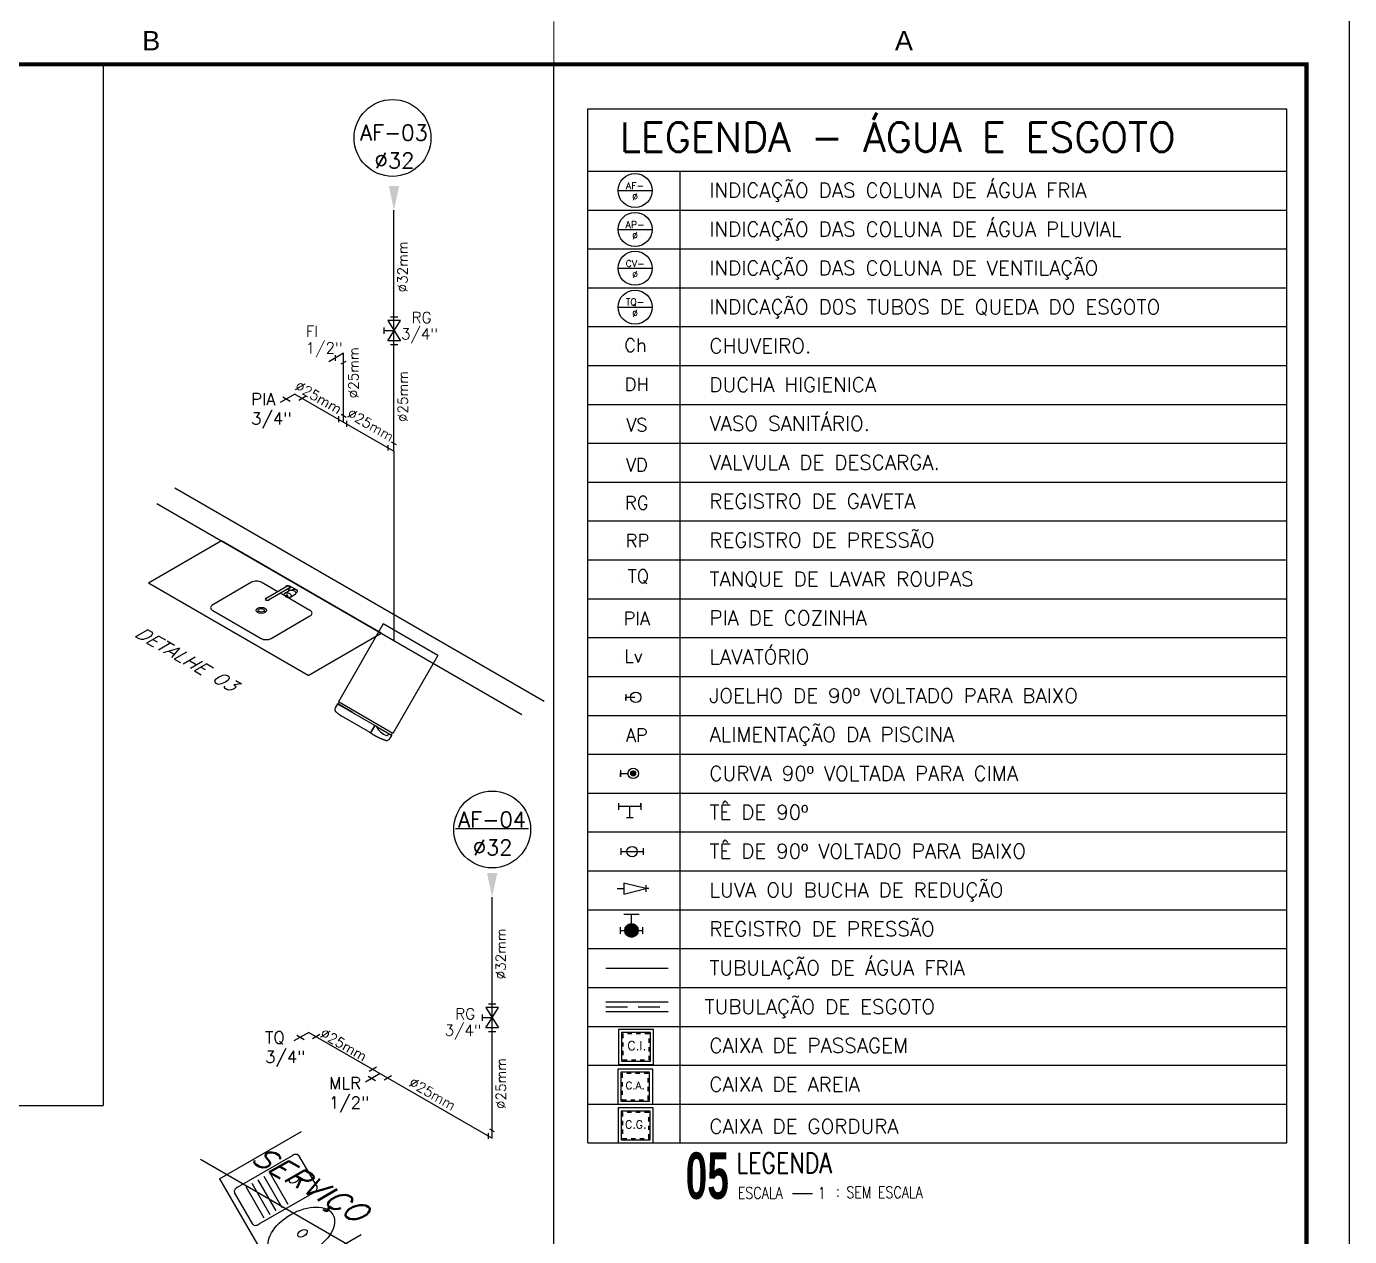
# Model space of a CAD drawing. Header units: millimetres. Extents: x 3923 to 4007, y 744 to 863.
# Drawn here: x 3976.37 to 4007.13, y 775.15 to 803.27 of the extents above; entities that cross this region are included whole.
import ezdxf
from ezdxf.enums import TextEntityAlignment as Align

# ---------------------------------------------------------------- set-up
doc = ezdxf.new("R2010")
doc.units = ezdxf.units.MM
doc.linetypes.add('HIDDEN', pattern=[0.375, 0.25, -0.125])
doc.linetypes.add('HIDDENX2', pattern=[0.75, 0.5, -0.25])
for name, color, linetype in [('-HIDRO', 8, 'Continuous'), ('0-COTAS', 8, 'Continuous'), ('A-PEN-R', 1, 'Continuous'), ('A-PEN-Y', 2, 'Continuous'), ('AF', 5, 'Continuous'), ('CONEXAO_AG_FRIA', 2, 'Continuous'), ('CONEXÃO_HIDRÁULICA', 2, 'Continuous'), ('COTAS01', 7, 'Continuous'), ('Diametro', 2, 'Continuous'), ('Eixo', 4, 'HIDDENX2'), ('ESPECIFICAÇÃO02', 7, 'Continuous'), ('HIDROGRAFIA', 4, 'Continuous'), ("LINHA - PROJETU'S", 1, 'Continuous'), ("PRANCHA - PROJETU'S", 7, 'Continuous'), ('Prumadas_L', 1, 'Continuous'), ('Prumadas_Q', 3, 'Continuous'), ('Prumadas_T', 2, 'Continuous'), ('TUBULAÇÃO_ESGOTO', 5, 'Continuous'), ('TUBULAÇÃO_HIDRÁULICA', 5, 'Continuous'), ('TXT_0', 7, 'Continuous'), ('TXT_1', 2, 'Continuous'), ('TXT_2', 6, 'Continuous')]:
    doc.layers.add(name, color=color, linetype=linetype)
doc.layers.add('E-Lay-9', color=9, linetype='Continuous', lineweight=9)
doc.styles.add('ADITIVOCAD', font='ROMANS.shx')
doc.styles.add('ARIAL', font='arial.ttf', dxfattribs={"height": 2})
doc.styles.add('R80', font='simplex.shx', dxfattribs={"height": 12})
doc.styles.add('REG140', font='romans.shx', dxfattribs={"width": 0.8, "height": 0.35})
doc.styles.add('REG80', font='romans.shx', dxfattribs={"width": 0.8, "height": 0.2})
doc.styles.add('ROMANS', font='romans__.ttf', dxfattribs={"height": 0.1})
doc.styles.add('SANSSERIF2', font='sanssb__.ttf', dxfattribs={"width": 0.8})
doc.styles.get("Standard").update_dxf_attribs({"font": 'arial.ttf'})

# ---------------------------------------------------------------- blocks, each defined once
blk = doc.blocks.new('ADFSGASDFG')
at = {"layer": "PRANCHA - PROJETU'S", "color": 1}
blk.add_line((360.678, 47.946), (360.678, 107.346), dxfattribs=at)
at = {"layer": "PRANCHA - PROJETU'S", "color": 4, "const_width": 0.1}
blk.add_lwpolyline([(279.078, 106.346), (359.678, 106.346), (359.678, 48.946), (279.078, 48.946)], close=True, dxfattribs=at)
blk = doc.blocks.new('CRBODADOSÇ')
at = {"layer": "PRANCHA - PROJETU'S", "color": 3}
blk.add_line((164.825, 196.917), (165.288, 196.917), dxfattribs=at)
at = {"layer": "PRANCHA - PROJETU'S", "color": 3, "style": 'REG80', "width": 0.8}
for s, p in [('ESCALA', (163.548, 196.799)), ('1', (165.407, 196.799)), (':', (165.829, 196.842))]:
    blk.add_text(s, height=0.27, dxfattribs=at).set_placement(p)
at = {"layer": "PRANCHA - PROJETU'S", "color": 2, "style": 'REG140', "width": 0.8}
for tag, p in [('PROJETO', (163.521, 198.067)), ('DESENHO', (163.516, 197.395))]:
    blk.add_attdef(tag, p, '', height=0.472, dxfattribs=at)
at = {"layer": "PRANCHA - PROJETU'S", "style": 'SANSSERIF2', "width": 0.6}
blk.add_attdef('00', text='', height=1.08, dxfattribs=at).set_placement((162.84, 196.795), align=Align.CENTER)
at = {"layer": "PRANCHA - PROJETU'S", "color": 3, "style": 'REG80', "width": 0.8}
blk.add_attdef('ESCALA', (166.075, 196.813), '', height=0.27, dxfattribs=at)
blk = doc.blocks.new('Adh_Afn')
blk.add_line((-0.25, 0), (0.25, 0))
blk.add_circle((0, 0), 0.25)
at = {"flags": 8}
for tag, p in [('$AF', (0, 0.07)), ('$DIAM', (0, -0.091))]:
    blk.add_attdef(tag, text='', height=0.1, dxfattribs=at).set_placement(p, align=Align.MIDDLE)
blk = doc.blocks.new('ADH_HIUTILIZ1')
blk.add_line((0.12, 0), (0.12, 0))
at = {"flags": 8}
blk.add_attdef('$N', text='', height=0.09, dxfattribs=at).set_placement((0.2262, 0.0422), align=Align.MIDDLE)
blk = doc.blocks.new('Adh_cx_j90b')
blk.add_lwpolyline([(-0.068, 0.0225), (-0.068, -0.0225), (-0.068, 0), (-0.0056, 0)])
blk.add_circle((0, 0), 0.0359)
blk = doc.blocks.new('Adh_cx_c90c')
h = blk.add_hatch()
h.set_pattern_fill('_U', color=256, scale=0.002, angle=45, style=0, double=1, pattern_type=0)
h.set_pattern_definition([(45, (-6.0733674, -5.0413484), (-0.00141421356, 0.00141421356), []), (135, (-6.0733674, -5.0413484), (-0.00141421356, -0.00141421356), [])])
h.paths.add_polyline_path([(-0.017, 0, 1), (0.017, 0, 1)])
blk.add_lwpolyline([(-0.088, 0.0225), (-0.088, -0.0225), (-0.088, 0), (-0.0359, 0)])
for radius in [0.0359, 0.017]:
    blk.add_circle((0, 0), radius)
blk = doc.blocks.new('Adh_cx_te90')
for p, q in [((-0.075, -0.0225), (-0.075, 0.0225)), ((0.075, 0), (-0.075, 0)), ((0, -0.075), (0, 0)), ((0.075, 0), (0.075, 0.0225)), ((0.075, 0.0225), (0.075, -0.0225)), ((-0.0225, -0.075), (0.0225, -0.075))]:
    blk.add_line(p, q)
blk = doc.blocks.new('Adh_cx_te90b')
for p, q in [((-0.078, 0.0225), (-0.078, -0.0225)), ((-0.078, 0), (0.078, 0)), ((0.078, -0.0225), (0.078, 0.0225))]:
    blk.add_line(p, q)
blk.add_circle((0, 0), 0.0359)
blk = doc.blocks.new('Adh_cx_lvr')
for p, q in [((0, 0), (-0.15, 0.0375)), ((-0.15, 0.0375), (-0.15, -0.0375)), ((-0.15, -0.0375), (0, 0)), ((0, 0.0225), (0, -0.0225)), ((-0.195, 0), (-0.15, 0)), ((0.0225, 0), (0, 0))]:
    blk.add_line(p, q)
blk = doc.blocks.new('Adh_acs_rg')
h = blk.add_hatch()
h.set_pattern_fill('_U', color=256, scale=0.002, angle=45, style=0, double=1)
h.set_pattern_definition([(45, (-7.4131718, -5.1711377), (-0.00141421356, 0.00141421356), []), (135, (-7.4131718, -5.1711377), (-0.00141421356, -0.00141421356), [])])
h.paths.add_polyline_path([(-0.046, 0, 1), (0.046, 0, 1)])
for p, q in [((0.0525, 0.1082), (-0.0525, 0.1082)), ((0, 0.046), (0, 0.1082)), ((-0.078, 0.0225), (-0.078, -0.0225)), ((0.078, -0.0225), (0.078, 0.0225)), ((-0.078, 0), (-0.046, 0)), ((0.046, 0), (0.078, 0))]:
    blk.add_line(p, q)
blk.add_circle((0, 0), 0.046)
blk = doc.blocks.new('Adhs_RefTbl')
at = {"color": 0, "linetype": 'ByBlock', "ltscale": 0.5}
blk.add_line((-0.321, 0), (0.321, 0), dxfattribs=at)
blk = doc.blocks.new('inp_cx')
for p, q in [((40, 40), (-40, 40)), ((-40, 40), (-40, -40)), ((40, -40), (40, 40)), ((-40, -40), (40, -40))]:
    blk.add_line(p, q)
at = {"color": 1, "linetype": 'Continuous', "ltscale": 0.5}
for p, q in [((33, 33), (-33, 33)), ((-33, 33), (-33, -33)), ((33, -33), (33, 33)), ((-33, -33), (33, -33))]:
    blk.add_line(p, q, dxfattribs=at)
at = {"color": 1, "linetype": 'HIDDEN', "ltscale": 0.5}
for p, q in [((30, 30), (-30, 30)), ((-30, 30), (-30, -30)), ((30, -30), (30, 30)), ((-30, -30), (30, -30))]:
    blk.add_line(p, q, dxfattribs=at)
at = {"style": 'R80'}
blk.add_text('C.I.', height=20.59, dxfattribs=at).set_placement((-19.6, -7.5))
blk = doc.blocks.new('_cxgordu')
for p, q in [((40, 40), (-40, 40)), ((-40, 40), (-40, -40)), ((40, -40), (40, 40)), ((-40, -40), (40, -40))]:
    blk.add_line(p, q)
at = {"color": 1, "linetype": 'Continuous', "ltscale": 0.5}
for p, q in [((33, 33), (-33, 33)), ((-33, 33), (-33, -33)), ((33, -33), (33, 33)), ((-33, -33), (33, -33))]:
    blk.add_line(p, q, dxfattribs=at)
at = {"color": 1, "linetype": 'HIDDEN', "ltscale": 0.5}
for p, q in [((30, 30), (-30, 30)), ((-30, 30), (-30, -30)), ((30, -30), (30, 30)), ((-30, -30), (30, -30))]:
    blk.add_line(p, q, dxfattribs=at)
at = {"style": 'R80'}
blk.add_text('C.G.', height=18.48, dxfattribs=at).set_placement((-24.3, -6.9))
blk = doc.blocks.new('_cxareia')
for p, q in [((40, 40), (-40, 40)), ((-40, 40), (-40, -40)), ((40, -40), (40, 40)), ((-40, -40), (40, -40))]:
    blk.add_line(p, q)
at = {"color": 1, "linetype": 'Continuous', "ltscale": 0.5}
for p, q in [((33, 33), (-33, 33)), ((-33, 33), (-33, -33)), ((33, -33), (33, 33)), ((-33, -33), (33, -33))]:
    blk.add_line(p, q, dxfattribs=at)
at = {"color": 1, "linetype": 'HIDDEN', "ltscale": 0.5}
for p, q in [((30, 30), (-30, 30)), ((-30, 30), (-30, -30)), ((30, -30), (30, 30)), ((-30, -30), (30, -30))]:
    blk.add_line(p, q, dxfattribs=at)
at = {"style": 'R80'}
blk.add_text('C.A.', height=17.28, dxfattribs=at).set_placement((-22, -6.1))
blk = doc.blocks.new('GELAD-VS')
at = {"color": 8}
blk.add_line((-0.0958, -0.3127), (-0.0958, -0.3151), dxfattribs=at)
for points in [[(-0.2946, 0.2704), (0.3404, 0.2704)], [(-0.2946, 0.2704), (-0.2946, -0.2524)], [(0.3404, 0.2704), (0.3404, -0.2524)], [(-0.2946, -0.2524), (0.3404, -0.2524)], [(-0.2919, -0.2667), (-0.2919, -0.2864), (-0.2915, -0.2903), (-0.2907, -0.2942), (-0.2888, -0.2977), (-0.2861, -0.3011), (-0.2834, -0.3042), (-0.2799, -0.3062), (-0.276, -0.3077), (-0.2722, -0.3089), (-0.2687, -0.3093), (-0.2652, -0.3096), (-0.2613, -0.31), (-0.2578, -0.3104), (-0.254, -0.3108), (-0.2505, -0.3112), (-0.247, -0.3116), (-0.2432, -0.312), (-0.2397, -0.3124), (-0.2358, -0.3127), (-0.2323, -0.3131), (-0.2285, -0.3131), (-0.225, -0.3135), (-0.2211, -0.3139), (-0.2176, -0.3143), (-0.2138, -0.3147), (-0.2103, -0.3147), (-0.2064, -0.3151), (-0.2029, -0.3151), (-0.1991, -0.3154), (-0.1956, -0.3154), (-0.1917, -0.3158), (-0.1882, -0.3158), (-0.1844, -0.3158), (-0.1809, -0.3162), (-0.177, -0.3162), (-0.1735, -0.3162), (-0.1697, -0.3166), (-0.1662, -0.3166), (-0.1623, -0.3166), (-0.1588, -0.3166), (-0.155, -0.3166), (-0.1515, -0.3166), (-0.1476, -0.3166), (-0.1442, -0.3166), (-0.1403, -0.3166), (-0.1368, -0.3166), (-0.1329, -0.3166), (-0.1295, -0.3162), (-0.1256, -0.3162), (-0.1221, -0.3162), (-0.1182, -0.3158), (-0.1148, -0.3158), (-0.1109, -0.3158), (-0.1074, -0.3154), (-0.1039, -0.3154), (-0.1001, -0.3151), (-0.0958, -0.3151)], [(-0.2899, -0.2648), (-0.2899, -0.2648), (-0.2899, -0.2648), (-0.2899, -0.2648), (-0.2899, -0.2648), (-0.2899, -0.2648), (-0.2899, -0.2648), (-0.2907, -0.2648), (-0.2911, -0.2652), (-0.2915, -0.2659), (-0.2915, -0.2663), (-0.2915, -0.2663), (-0.2915, -0.2663), (-0.2915, -0.2663), (-0.2915, -0.2663), (-0.2915, -0.2667)], [(-0.1237, -0.2648), (-0.2899, -0.2648)], [(-0.2861, -0.2524), (-0.2861, -0.2648)], [(-0.2636, -0.2648), (-0.2636, -0.2648), (-0.2636, -0.2648), (-0.2636, -0.2648), (-0.2636, -0.2648), (-0.2636, -0.2648), (-0.2636, -0.2648), (-0.2636, -0.2648), (-0.2636, -0.2648)], [(-0.2617, -0.2667), (-0.2617, -0.2663), (-0.2621, -0.2663), (-0.2621, -0.2659), (-0.2621, -0.2659), (-0.2625, -0.2656), (-0.2625, -0.2656), (-0.2625, -0.2652), (-0.2629, -0.2652), (-0.2633, -0.2648), (-0.2633, -0.2648), (-0.2636, -0.2648), (-0.2636, -0.2648)], [(-0.2617, -0.2667), (-0.2617, -0.2687)], [(-0.249, -0.2826), (-0.2513, -0.2822), (-0.254, -0.2814), (-0.2563, -0.2799), (-0.2582, -0.2779), (-0.2598, -0.276), (-0.2609, -0.2737), (-0.2617, -0.271), (-0.2617, -0.2687)], [(-0.1124, -0.2648), (-0.1457, -0.2748), (-0.1797, -0.281), (-0.2145, -0.2837), (-0.249, -0.2826)], [(-0.1237, -0.2648), (-0.1221, -0.2648), (-0.1209, -0.2648), (-0.1194, -0.2648), (-0.119, -0.2648), (-0.1182, -0.2648)], [(-0.1209, -0.2648), (-0.1221, -0.2648)], [(-0.1182, -0.2648), (-0.1182, -0.2648)], [(-0.1124, -0.2648), (-0.1128, -0.2648), (-0.1128, -0.2648), (-0.1132, -0.2648), (-0.1136, -0.2648), (-0.114, -0.2648), (-0.1144, -0.2648), (-0.1148, -0.2648), (-0.1155, -0.2648), (-0.1163, -0.2648), (-0.1171, -0.2648), (-0.1182, -0.2648), (-0.1182, -0.2648)], [(-0.1182, -0.2648), (-0.1182, -0.2648)], [(-0.1124, -0.2648), (-0.0958, -0.2648)], [(-0.0966, -0.2648), (-0.1124, -0.2648), (-0.1124, -0.2648), (-0.1124, -0.2648), (-0.1124, -0.2648), (-0.1124, -0.2648)], [(-0.0966, -0.2648), (-0.0966, -0.2648), (-0.0966, -0.2648), (-0.0966, -0.2648), (-0.0966, -0.2648), (-0.0966, -0.2648), (-0.0966, -0.2648), (-0.0966, -0.2648), (-0.0966, -0.2648), (-0.0966, -0.2648), (-0.0966, -0.2648), (-0.0966, -0.2648), (-0.0966, -0.2648)], [(-0.0958, -0.2648), (0.3404, -0.2648)], [(-0.0958, -0.2648), (-0.0958, -0.2648), (-0.0958, -0.2648), (-0.0958, -0.2648), (-0.0958, -0.2659)], [(-0.0958, -0.2648), (-0.0958, -0.2659)], [(-0.0958, -0.2648), (-0.0958, -0.3093)], [(-0.0958, -0.2648), (-0.0958, -0.3139), (-0.0958, -0.3093)], [(-0.0958, -0.2659), (-0.0958, -0.3081)], [(-0.0958, -0.2675), (-0.0958, -0.2667)], [(-0.0656, -0.2648), (-0.0656, -0.2648), (-0.0656, -0.2648), (-0.0656, -0.2648), (-0.0656, -0.2648), (-0.0656, -0.2648), (-0.0656, -0.2648), (-0.0656, -0.2648), (-0.0656, -0.2648), (-0.0656, -0.2648), (-0.0656, -0.2648), (-0.0656, -0.2648), (-0.0656, -0.2648), (-0.0656, -0.2648), (-0.0656, -0.2648), (-0.0656, -0.2648), (-0.0656, -0.2648), (-0.0656, -0.2648), (-0.0656, -0.2648), (-0.0656, -0.2648), (-0.0656, -0.2648)], [(0.1583, -0.2648), (0.1416, -0.2648)], [(0.1424, -0.2648), (0.1583, -0.2648), (0.1583, -0.2648), (0.1583, -0.2648), (0.1583, -0.2648), (0.1583, -0.2648)], [(0.1583, -0.2648), (0.1583, -0.2648), (0.1587, -0.2648), (0.1587, -0.2648), (0.1594, -0.2648), (0.1598, -0.2648), (0.1602, -0.2648), (0.1606, -0.2648), (0.1614, -0.2648), (0.1621, -0.2648), (0.1629, -0.2648), (0.1637, -0.2648), (0.1641, -0.2648)], [(0.1641, -0.2648), (0.1641, -0.2648)], [(0.1641, -0.2648), (0.1641, -0.2648)], [(0.1691, -0.2648), (0.1679, -0.2648), (0.1668, -0.2648), (0.1652, -0.2648), (0.1648, -0.2648), (0.1641, -0.2648)], [(0.1668, -0.2648), (0.1679, -0.2648)], [(0.1691, -0.2648), (0.3358, -0.2648)], [(0.3095, -0.2648), (0.3095, -0.2648), (0.3095, -0.2648), (0.3095, -0.2648), (0.3095, -0.2648), (0.3095, -0.2648), (0.3095, -0.2648)], [(0.3377, -0.2864), (0.3373, -0.2903), (0.3362, -0.2942), (0.3346, -0.2977), (0.3319, -0.3011), (0.3288, -0.3042), (0.3253, -0.3062), (0.3219, -0.3077), (0.318, -0.3089)], [(0.3319, -0.2524), (0.3319, -0.2648)], [(0.3377, -0.2663), (0.3377, -0.2663), (0.3377, -0.2663), (0.3377, -0.2663), (0.3377, -0.2663), (0.3377, -0.2663), (0.3377, -0.2663), (0.3377, -0.2659), (0.3373, -0.2652), (0.3365, -0.2648), (0.3362, -0.2648), (0.3362, -0.2648), (0.3362, -0.2648), (0.3362, -0.2648), (0.3362, -0.2648), (0.3362, -0.2648)], [(0.3377, -0.2667), (0.3377, -0.2864)], [(-0.0958, -0.3081), (-0.0958, -0.3081), (-0.0958, -0.3085)], [(-0.0958, -0.3112), (-0.0958, -0.3108), (-0.0958, -0.3108), (-0.0958, -0.3108), (-0.0958, -0.3108), (-0.0958, -0.3104), (-0.0958, -0.3104), (-0.0958, -0.31), (-0.0958, -0.31), (-0.0958, -0.31), (-0.0958, -0.3096), (-0.0958, -0.3093), (-0.0958, -0.3089), (-0.0958, -0.3089), (-0.0958, -0.3085), (-0.0958, -0.3081)], [(-0.0958, -0.3093), (-0.0958, -0.3096)], [(-0.0958, -0.31), (-0.0958, -0.3108)], [(-0.0958, -0.3108), (-0.0958, -0.3112)], [(-0.0958, -0.3112), (-0.0958, -0.3139)], [(-0.0958, -0.312), (-0.0958, -0.3124)], [(-0.0958, -0.3127), (-0.0958, -0.3131)], [(-0.0796, -0.3143), (-0.0838, -0.3143), (-0.0958, -0.3139), (-0.0958, -0.3139)], [(-0.066, -0.3143), (-0.0711, -0.3143), (-0.0796, -0.3143)], [(-0.066, -0.3143), (0.245, -0.3154)], [(0.2194, -0.3162), (0.2194, -0.3162)], [(0.2267, -0.3162), (0.2267, -0.3162)], [(0.318, -0.3089), (0.3145, -0.3093), (0.311, -0.3096), (0.3072, -0.31), (0.3037, -0.3104), (0.2998, -0.3108), (0.2963, -0.3112), (0.2925, -0.3116), (0.289, -0.312), (0.2855, -0.3124), (0.2816, -0.3127), (0.2782, -0.3131), (0.2743, -0.3131), (0.2704, -0.3135), (0.2669, -0.3139), (0.2631, -0.3143), (0.2596, -0.3147), (0.2561, -0.3147), (0.2522, -0.3151), (0.2488, -0.3151), (0.245, -0.3154)]]:
    blk.add_lwpolyline(points, dxfattribs=at)
blk = doc.blocks.new('iso_cozinha')
at = {"layer": '-HIDRO', "ltscale": 0.5}
blk.add_line((0.1135, 0.4749), (-0.8151, -0.4538), dxfattribs=at)
at = {"layer": '-HIDRO'}
for p, q in [((0.5378, 0.0506), (0.1135, 0.4749)), ((0.5378, 0.0506), (-0.3908, -0.878)), ((-0.3321, -0.071), (-0.3173, -0.0562)), ((-0.8151, -0.4538), (-0.3908, -0.878))]:
    blk.add_line(p, q, dxfattribs=at)
for points in [[(-0.3044, -0.1269), (-0.3999, -0.2224, 0.414214), (-0.3999, -0.279), (-0.1736, -0.5052, 0.414214), (-0.117, -0.5052), (0.1658, -0.2224, 0.414214), (0.1658, -0.1658), (-0.0605, 0.0605, 0.414214), (-0.117, 0.0605), (-0.2532, -0.0757)], [(-0.2935, -0.0211), (-0.2985, -0.0162, 0.546464), (-0.3273, -0.0225, -0.10784), (-0.3296, -0.0261), (-0.3603, -0.0568)], [(-0.3273, -0.0225, 0.293273), (-0.3232, -0.0409), (-0.3183, -0.0459)], [(-0.2527, -0.0513), (-0.2793, -0.0248, 0.133256), (-0.2851, -0.0215, 0.106756), (-0.2933, -0.0211, 0.082828), (-0.3015, -0.0239, 0.071352), (-0.3095, -0.0299, 0.071352), (-0.3155, -0.0379, 0.082828), (-0.3183, -0.0461, 0.106756), (-0.318, -0.0543, 0.133256), (-0.3147, -0.0601), (-0.2881, -0.0867)], [(-0.2655, -0.088), (-0.2903, -0.1128, 0.414214)]]:
    blk.add_lwpolyline(points, format="xyb", dxfattribs=at)
for points in [[(-0.3568, -0.0745), (-0.2366, -0.1947, 1), (-0.2225, -0.1806), (-0.3427, -0.0604, 1)], [(-0.2881, -0.0867, 0.133256), (-0.2823, -0.09, 0.106756), (-0.274, -0.0904, 0.082828), (-0.2659, -0.0875, 0.071352), (-0.2579, -0.0815, 0.071352), (-0.2519, -0.0735, 0.082828), (-0.249, -0.0654, 0.106756), (-0.2494, -0.0571, 0.133256), (-0.2527, -0.0513, 0.133256), (-0.2585, -0.048, 0.106756), (-0.2667, -0.0477, 0.082828), (-0.2749, -0.0505, 0.071352), (-0.2829, -0.0565, 0.071352), (-0.2889, -0.0645, 0.082828), (-0.2917, -0.0727, 0.106756), (-0.2914, -0.0809, 0.133256)], [(-0.2598, -0.069, 0.133256), (-0.2615, -0.068, 0.106756), (-0.264, -0.0679, 0.082828), (-0.2664, -0.0688, 0.071352), (-0.2688, -0.0706, 0.071352), (-0.2706, -0.073, 0.082828), (-0.2715, -0.0754, 0.106756), (-0.2714, -0.0779, 0.133256), (-0.2704, -0.0796, 0.133256), (-0.2687, -0.0806, 0.106756), (-0.2662, -0.0807, 0.082828), (-0.2637, -0.0799, 0.071352), (-0.2613, -0.0781, 0.071352), (-0.2595, -0.0757, 0.082828), (-0.2587, -0.0732, 0.106756), (-0.2588, -0.0708, 0.133256)]]:
    blk.add_lwpolyline(points, format="xyb", close=True, dxfattribs=at)
for radius in [0.03, 0.0175]:
    blk.add_circle((-0.117, -0.2224), radius, dxfattribs=at)
for centre, radius, start, end in [((-0.3497, -0.0675), 0.015, 356.81031, 273.18969), ((-0.3109, -0.0286), 0.035, 250.37693, 269.41531), ((-0.2295, -0.1877), 0.0125, 188.1301, 81.8699)]:
    blk.add_arc(centre, radius, start, end, dxfattribs=at)
at = {"layer": '-HIDRO', "xscale": -1, "rotation": 45}
blk.add_blockref('GELAD-VS', (0.595, 0.5217), dxfattribs=at)
at = {"layer": 'Diametro', "style": 'ROMANS'}
blk.add_text('DETALHE 03', height=0.1, rotation=45, dxfattribs=at).set_placement((0.4212, -0.6804), align=Align.CENTER)
blk = doc.blocks.new('*U1329', base_point=(2541.5, 289.3))
for p, q in [((2538.2, 302), (2544.9, 302)), ((2541.5, 289.3), (2532.6, 289.3)), ((2535.8, 298.7), (2547.3, 280)), ((2535.8, 280), (2547.3, 298.7)), ((2547.3, 298.7), (2535.8, 298.7)), ((2547.3, 280), (2535.8, 280)), ((2538.2, 276.7), (2544.9, 276.7))]:
    blk.add_line(p, q)
at = {"linetype": 'Continuous'}
blk.add_line((2532.6, 286.6), (2532.6, 292.1), dxfattribs=at)
blk = doc.blocks.new('Maquina de Lavar')
at = {"layer": 'E-Lay-9', "color": 8}
for p, q in [((0.3, 0), (-0.3, 0)), ((-0.3, 0), (-0.3, -0.62)), ((-0.08, -0.01), (-0.28, -0.01)), ((-0.28, -0.01), (-0.28, -0.1)), ((-0.1357, -0.085), (-0.1357, -0.01)), ((-0.0857, -0.025), (-0.1357, -0.025)), ((-0.0857, -0.04), (-0.1357, -0.04)), ((-0.0857, -0.055), (-0.1357, -0.055)), ((-0.0857, -0.07), (-0.1357, -0.07)), ((-0.0857, -0.085), (-0.0857, -0.01)), ((-0.08, -0.01), (-0.08, -0.02)), ((0.28, -0.02), (-0.08, -0.02)), ((0.085, -0.035), (-0.065, -0.035)), ((0.085, -0.085), (0.085, -0.035)), ((0.115, -0.07), (0.115, -0.05)), ((0.25, -0.035), (0.13, -0.035)), ((0.265, -0.07), (0.265, -0.05)), ((0.28, -0.1), (0.28, -0.02)), ((0.3, -0.62), (0.3, 0)), ((0.28, -0.1), (-0.28, -0.1)), ((0.27, -0.13), (-0.27, -0.13)), ((-0.27, -0.13), (-0.27, -0.57)), ((0.25, -0.11), (-0.25, -0.11)), ((-0.25, -0.11), (-0.25, -0.13)), ((0.085, -0.085), (-0.1357, -0.085)), ((0.25, -0.085), (0.13, -0.085)), ((0.25, -0.13), (0.25, -0.11)), ((0.27, -0.57), (0.27, -0.13)), ((-0.25, -0.59), (0.25, -0.59)), ((-0.3, -0.62), (0.3, -0.62))]:
    blk.add_line(p, q, dxfattribs=at)
for centre, radius in [((-0.2372, -0.0475), 0.0227), ((-0.1735, -0.0475), 0.0227), ((0, -0.37), 0.1701)]:
    blk.add_circle(centre, radius, dxfattribs=at)
for centre, radius, start, end in [((-0.065, -0.02), 0.015, 180, 270), ((0.13, -0.05), 0.015, 90, 180), ((0.13, -0.07), 0.015, 180, 270), ((0.25, -0.05), 0.015, 360, 90), ((0.25, -0.07), 0.015, 270, 360), ((-0.25, -0.57), 0.02, 180, 270), ((0.25, -0.57), 0.02, 270, 360)]:
    blk.add_arc(centre, radius, start, end, dxfattribs=at)
blk = doc.blocks.new('A$C656368A0')
at = {"layer": 'COTAS01', "color": 8}
for p, q in [((0, 1.1964), (0, 0)), ((0, 1.1964), (0.5505, 1.1964)), ((0.1097, 0.997), (0.1097, 0.6345)), ((0.1497, 0.997), (0.1497, 0.6345)), ((0.1897, 0.997), (0.1897, 0.6345)), ((0.2298, 0.997), (0.2298, 0.6345)), ((0.2698, 0.997), (0.2698, 0.6345)), ((0, 0), (0.5505, 0))]:
    blk.add_line(p, q, dxfattribs=at)
for centre in [(0.3736, 0.8158), (0.2591, 0.3053)]:
    blk.add_circle(centre, 0.0307, dxfattribs=at)
at = {"layer": 'ESPECIFICAÇÃO02', "color": 8}
blk.add_lwpolyline([(0.4658, 0.6329, -0.414214), (0.4357, 0.6029), (0.0655, 0.6029, -0.414214), (0.0354, 0.6329), (0.0354, 1.0032, -0.414214), (0.0655, 1.0332), (0.4357, 1.0332, -0.414214), (0.4658, 1.0032)], format="xyb", close=True, dxfattribs=at)
blk.add_circle((0.2541, 0.3149), 0.212, dxfattribs=at)
blk = doc.blocks.new('iso_quintal')
at = {"layer": '-HIDRO', "ltscale": 0.5}
for p, q in [((0.3939, -0.8532), (0.8182, -0.4289)), ((0.5, -0.9593), (0.9243, -0.535)), ((0.5, -0.9593), (0.3939, -0.8532))]:
    blk.add_line(p, q, dxfattribs=at)
at = {"layer": '-HIDRO'}
blk.add_lwpolyline([(0.2229, -0.9105), (-0.2721, -0.4156), (0.237, 0.0936), (0.732, -0.4014)], close=True, dxfattribs=at)
blk.add_line((-0.6514, 1.0406), (0.9243, -0.535))
at = {"layer": '-HIDRO', "ltscale": 0.35, "rotation": 44.99999999999996}
blk.add_blockref('A$C656368A0', (-0.1946, -0.1946), dxfattribs=at)
at = {"layer": '-HIDRO', "rotation": 315}
blk.add_blockref('Maquina de Lavar', (0.4491, -0.1893), dxfattribs=at)
at = {"layer": 'Diametro', "style": 'ROMANS'}
blk.add_text('DETALHE 04', height=0.1, rotation=315.15393, dxfattribs=at).set_placement((-0.8425, -0.4864), align=Align.CENTER)
blk = doc.blocks.new('*U1331', base_point=(2541.5, 289.3))
for p, q in [((2538.2, 302), (2544.9, 302)), ((2541.5, 289.3), (2532.6, 289.3)), ((2535.8, 298.7), (2547.3, 280)), ((2535.8, 280), (2547.3, 298.7)), ((2547.3, 298.7), (2535.8, 298.7)), ((2547.3, 280), (2535.8, 280)), ((2538.2, 276.7), (2544.9, 276.7))]:
    blk.add_line(p, q)
at = {"linetype": 'Continuous'}
blk.add_line((2532.6, 286.6), (2532.6, 292.1), dxfattribs=at)

msp = doc.modelspace()

# ---------------------------------------------------------------- linework, layer by layer
at = {"layer": '0-COTAS'}
for p, q in [((3988.407, 787.577), (3979.818, 792.536)), ((3979.398, 792.179), (3987.887, 787.277))]:
    msp.add_line(p, q, dxfattribs=at)
at = {"layer": 'A-PEN-R'}
for p, q in [((3978.149, 802.386), (3978.149, 778.194)), ((3988.629, 774.728), (3988.629, 802.386)), ((3947.838, 778.194), (3978.149, 778.194))]:
    msp.add_line(p, q, dxfattribs=at)
at = {"layer": 'A-PEN-Y'}
for p, q in [((3982.327, 794.661), (3982.501, 794.561)), ((3982.873, 794.672), (3982.7, 794.572)), ((3983.622, 794.207), (3983.622, 794.073)), ((3983.684, 794.256), (3983.799, 794.19)), ((3983.809, 794.099), (3983.809, 793.965)), ((3982.651, 779.828), (3982.825, 779.728)), ((3983.192, 779.842), (3983.019, 779.742)), ((3984.508, 779.083), (3984.335, 778.983)), ((3984.857, 778.881), (3984.683, 778.781)), ((3984.311, 778.87), (3984.484, 778.77))]:
    msp.add_line(p, q, dxfattribs=at)
at = {"layer": 'AF'}
for p, q in [((3984.913, 793.395), (3984.913, 798.995)), ((3983.742, 795.671), (3983.395, 795.471)), ((3983.742, 794.071), (3983.742, 795.671)), ((3982.61, 794.724), (3982.264, 794.524)), ((3982.61, 794.724), (3984.913, 793.395)), ((3984.913, 793.395), (3984.913, 788.995)), ((3987.195, 777.431), (3987.195, 783.031)), ((3987.195, 777.431), (3987.195, 783.031)), ((3982.934, 779.891), (3982.588, 779.691)), ((3982.934, 779.891), (3982.588, 779.691)), ((3982.934, 779.891), (3987.195, 777.431)), ((3984.594, 778.933), (3984.247, 778.733))]:
    msp.add_line(p, q, dxfattribs=at)
at = {"layer": 'CONEXÃO_HIDRÁULICA'}
for p, q in [((3983.554, 795.499), (3983.554, 795.629)), ((3983.686, 795.423), (3983.798, 795.487)), ((3984.777, 793.409), (3984.777, 793.538)), ((3984.969, 793.543), (3984.857, 793.608)), ((3987.109, 777.416), (3987.109, 777.546)), ((3987.251, 777.58), (3987.138, 777.644))]:
    msp.add_line(p, q, dxfattribs=at)
at = {"layer": 'Eixo'}
msp.add_line((3989.841, 780.483), (3991.291, 780.482), dxfattribs=at)
at = {"layer": "LINHA - PROJETU'S", "color": 1, "const_width": 0.03}
msp.add_lwpolyline([(3988.629, 803.386), (3988.629, 802.386)], dxfattribs=at)
at = {"layer": "PRANCHA - PROJETU'S", "color": 1}
msp.add_lwpolyline([(4006.129, 780.136), (4006.129, 802.386), (3988.629, 802.386)], dxfattribs=at)
at = {"layer": 'Prumadas_L'}
msp.add_line((3986.346, 784.629), (3988.043, 784.629), dxfattribs=at)
for points in [[(3984.913, 798.995), (3984.793, 799.558), (3985.033, 799.558)], [(3987.195, 783.031), (3987.075, 783.595), (3987.315, 783.595)]]:
    msp.add_solid(points, dxfattribs=at)
at = {"layer": 'Prumadas_Q'}
for centre in [(3984.878, 800.675), (3987.195, 784.606)]:
    msp.add_circle(centre, 0.893, dxfattribs=at)
at = {"layer": 'TUBULAÇÃO_ESGOTO'}
for p, q in [((3991.291, 780.595), (3989.841, 780.596)), ((3991.291, 780.369), (3989.841, 780.37))]:
    msp.add_line(p, q, dxfattribs=at)
at = {"layer": 'TXT_1'}
for p, q in [((3989.423, 777.321), (3989.423, 801.35)), ((3989.423, 801.35), (4005.67, 801.35)), ((3989.423, 777.321), (3989.423, 801.35)), ((4005.67, 777.321), (4005.67, 801.35)), ((3989.423, 799.905), (4005.67, 799.905)), ((3991.569, 777.321), (3991.569, 799.905)), ((3989.423, 799.001), (4005.67, 799.001)), ((3989.423, 798.098), (4005.67, 798.098)), ((3989.423, 797.195), (4005.67, 797.195)), ((3989.423, 796.291), (4005.67, 796.291)), ((3989.423, 795.388), (4005.67, 795.388)), ((3989.423, 794.485), (4005.67, 794.485)), ((3989.423, 793.581), (4005.67, 793.581)), ((3989.423, 792.678), (4005.67, 792.678)), ((3989.423, 791.775), (4005.67, 791.775)), ((3989.423, 790.871), (4005.67, 790.871)), ((3989.423, 789.968), (4005.67, 789.968)), ((3989.423, 789.064), (4005.67, 789.064)), ((3989.423, 788.161), (4005.67, 788.161)), ((3989.423, 787.258), (4005.67, 787.258)), ((3989.423, 786.354), (4005.67, 786.354)), ((3989.423, 786.354), (4005.67, 786.354)), ((3989.423, 785.451), (4005.67, 785.451)), ((3989.423, 784.548), (4005.67, 784.548)), ((3989.423, 783.644), (4005.67, 783.644)), ((3989.423, 782.741), (4005.67, 782.741)), ((3989.423, 781.838), (4005.67, 781.838)), ((3989.423, 781.838), (4005.67, 781.838)), ((3989.423, 780.934), (4005.67, 780.934)), ((3989.423, 780.031), (4005.67, 780.031)), ((3989.423, 779.128), (4005.67, 779.128)), ((3989.423, 778.224), (4005.67, 778.224)), ((3989.423, 777.321), (4005.67, 777.321))]:
    msp.add_line(p, q, dxfattribs=at)

# ---------------------------------------------------------------- block references
at = {"xscale": 2.3094, "yscale": 4, "zscale": 4, "rotation": 270}
msp.add_blockref('iso_cozinha', (3982.718, 789.427), dxfattribs=at)
at = {"xscale": 4, "yscale": 2.3094, "zscale": 4}
msp.add_blockref('iso_quintal', (3983.019, 774.543), dxfattribs=at)
at = {"layer": 'CONEXAO_AG_FRIA', "xscale": 0.02560000000084983, "yscale": 0.02559999999994034, "zscale": 2.56}
for name, p in [('*U1329', (3984.913, 796.195)), ('*U1331', (3987.195, 780.231))]:
    msp.add_blockref(name, p, dxfattribs=at)
at = {"layer": 'HIDROGRAFIA', "xscale": 0.01016275671760874, "yscale": 0.01016275671658174, "zscale": 0.01016275671656531}
for name, p in [('inp_cx', (3990.54, 779.554)), ('_cxareia', (3990.521, 778.631)), ('_cxgordu', (3990.531, 777.727))]:
    msp.add_blockref(name, p, dxfattribs=at)
at = {"layer": "PRANCHA - PROJETU'S", "color": 1}
msp.add_blockref('ADFSGASDFG', (3646.451, 696.04), dxfattribs=at)
at = {"layer": "PRANCHA - PROJETU'S"}
msp.add_blockref('CRBODADOSÇ', (3829.357, 579.226), dxfattribs=at).add_auto_attribs({'ESCALA': 'SEM ESCALA', 'DESENHO': 'LEGENDA', '00': '05'})
at = {"layer": 'TUBULAÇÃO_HIDRÁULICA', "xscale": 2.258390381458958, "yscale": 2.258390381458958, "zscale": 2.258390381458958}
msp.add_blockref('Adhs_RefTbl', (3990.566, 781.386), dxfattribs=at)
at = {"layer": 'TXT_1'}
ref = msp.add_blockref('Adh_Afn', (3990.518, 799.453), dxfattribs=dict(at, xscale=1.58087326702086, yscale=1.58087326702086, zscale=1.58087326702127))
ref.add_attrib('$AF', 'AF-', dxfattribs={"layer": '0', "height": 0.1581, "style": 'ADITIVOCAD', "flags": 8}).set_placement((3990.518, 799.564), align=Align.MIDDLE)
ref.add_attrib('$DIAM', '%%C', dxfattribs={"layer": '0', "height": 0.1581, "style": 'ADITIVOCAD', "flags": 8}).set_placement((3990.518, 799.309), align=Align.MIDDLE)
ref = msp.add_blockref('Adh_Afn', (3990.518, 798.55), dxfattribs=dict(at, xscale=1.58087326702086, yscale=1.58087326702086, zscale=1.58087326702127))
ref.add_attrib('$AF', 'AP-', dxfattribs={"layer": '0', "height": 0.1581, "style": 'ADITIVOCAD', "flags": 8}).set_placement((3990.518, 798.661), align=Align.MIDDLE)
ref.add_attrib('$DIAM', '%%C', dxfattribs={"layer": '0', "height": 0.1581, "style": 'ADITIVOCAD', "flags": 8}).set_placement((3990.518, 798.406), align=Align.MIDDLE)
ref = msp.add_blockref('Adh_Afn', (3990.518, 797.646), dxfattribs=dict(at, xscale=1.58087326702086, yscale=1.58087326702086, zscale=1.58087326702127))
ref.add_attrib('$AF', 'CV-', dxfattribs={"layer": '0', "height": 0.1581, "style": 'ADITIVOCAD', "flags": 8}).set_placement((3990.518, 797.757), align=Align.MIDDLE)
ref.add_attrib('$DIAM', '%%C', dxfattribs={"layer": '0', "height": 0.1581, "style": 'ADITIVOCAD', "flags": 8}).set_placement((3990.518, 797.503), align=Align.MIDDLE)
ref = msp.add_blockref('Adh_Afn', (3990.518, 796.743), dxfattribs=dict(at, xscale=1.58087326702086, yscale=1.58087326702086, zscale=1.58087326702127))
ref.add_attrib('$AF', 'TQ-', dxfattribs={"layer": '0', "height": 0.1581, "style": 'ADITIVOCAD', "flags": 8}).set_placement((3990.518, 796.854), align=Align.MIDDLE)
ref.add_attrib('$DIAM', '%%C', dxfattribs={"layer": '0', "height": 0.1581, "style": 'ADITIVOCAD', "flags": 8}).set_placement((3990.518, 796.599), align=Align.MIDDLE)
ref = msp.add_blockref('ADH_HIUTILIZ1', (3989.761, 795.718), dxfattribs=dict(at, xscale=3.387585572188437, yscale=3.387585572188437, zscale=3.387585572188437))
ref.add_attrib('$N', 'Ch', dxfattribs={"layer": '0', "height": 0.3049, "style": 'ADITIVOCAD', "flags": 8}).set_placement((3990.527, 795.861), align=Align.MIDDLE)
ref = msp.add_blockref('ADH_HIUTILIZ1', (3989.791, 794.808), dxfattribs=dict(at, xscale=3.387585572188437, yscale=3.387585572188437, zscale=3.387585572188437))
ref.add_attrib('$N', 'DH', dxfattribs={"layer": '0', "height": 0.3049, "style": 'ADITIVOCAD', "flags": 8}).set_placement((3990.558, 794.951), align=Align.MIDDLE)
ref = msp.add_blockref('ADH_HIUTILIZ1', (3989.791, 793.866), dxfattribs=dict(at, xscale=3.387585572188437, yscale=3.387585572188437, zscale=3.387585572188437))
ref.add_attrib('$N', 'VS', dxfattribs={"layer": '0', "height": 0.3049, "style": 'ADITIVOCAD', "flags": 8}).set_placement((3990.558, 794.009), align=Align.MIDDLE)
ref = msp.add_blockref('ADH_HIUTILIZ1', (3989.791, 792.936), dxfattribs=dict(at, xscale=3.387585572188437, yscale=3.387585572188437, zscale=3.387585572188437))
ref.add_attrib('$N', 'VD', dxfattribs={"layer": '0', "height": 0.3049, "style": 'ADITIVOCAD', "flags": 8}).set_placement((3990.558, 793.079), align=Align.MIDDLE)
ref = msp.add_blockref('ADH_HIUTILIZ1', (3989.791, 792.052), dxfattribs=dict(at, xscale=3.387585572188437, yscale=3.387585572188437, zscale=3.387585572188437))
ref.add_attrib('$N', 'RG', dxfattribs={"layer": '0', "height": 0.3049, "style": 'ADITIVOCAD', "flags": 8}).set_placement((3990.558, 792.195), align=Align.MIDDLE)
ref = msp.add_blockref('ADH_HIUTILIZ1', (3989.808, 791.172), dxfattribs=dict(at, xscale=3.387585572188437, yscale=3.387585572188437, zscale=3.387585572188437))
ref.add_attrib('$N', 'RP', dxfattribs={"layer": '0', "height": 0.3049, "style": 'ADITIVOCAD', "flags": 8}).set_placement((3990.575, 791.315), align=Align.MIDDLE)
ref = msp.add_blockref('ADH_HIUTILIZ1', (3989.83, 790.334), dxfattribs=dict(at, xscale=3.387585572188437, yscale=3.387585572188437, zscale=3.387585572188437))
ref.add_attrib('$N', 'TQ', dxfattribs={"layer": '0', "height": 0.3049, "style": 'ADITIVOCAD', "flags": 8}).set_placement((3990.596, 790.477), align=Align.MIDDLE)
ref = msp.add_blockref('ADH_HIUTILIZ1', (3989.791, 789.365), dxfattribs=dict(at, xscale=3.387585572188437, yscale=3.387585572188437, zscale=3.387585572188437))
ref.add_attrib('$N', 'PIA', dxfattribs={"layer": '0', "height": 0.3049, "style": 'ADITIVOCAD', "flags": 8}).set_placement((3990.558, 789.508), align=Align.MIDDLE)
ref = msp.add_blockref('ADH_HIUTILIZ1', (3989.714, 788.492), dxfattribs=dict(at, xscale=3.387585572188437, yscale=3.387585572188437, zscale=3.387585572188437))
ref.add_attrib('$N', 'Lv', dxfattribs={"layer": '0', "height": 0.3049, "style": 'ADITIVOCAD', "flags": 8}).set_placement((3990.48, 788.635), align=Align.MIDDLE)
at = {"layer": 'TXT_1', "xscale": 3.387585572188437, "yscale": 3.387585572188437, "zscale": 3.387585572188437}
for name, p in [('Adh_cx_j90b', (3990.534, 787.677)), ('Adh_cx_c90c', (3990.474, 785.909)), ('Adh_cx_te90', (3990.394, 785.137)), ('Adh_cx_te90b', (3990.448, 784.092)), ('Adh_cx_lvr', (3990.765, 783.232)), ('Adh_acs_rg', (3990.435, 782.26))]:
    msp.add_blockref(name, p, dxfattribs=at)
at = {"layer": 'TXT_1'}
ref = msp.add_blockref('ADH_HIUTILIZ1', (3989.791, 786.655), dxfattribs=dict(at, xscale=3.387585572188437, yscale=3.387585572188437, zscale=3.387585572188437))
ref.add_attrib('$N', 'AP', dxfattribs={"layer": '0', "height": 0.3049, "style": 'ADITIVOCAD', "flags": 8}).set_placement((3990.558, 786.798), align=Align.MIDDLE)

# ---------------------------------------------------------------- texts
at = {"layer": 'CONEXAO_AG_FRIA', "style": 'ROMANS'}
for s, height, p in [('RG', 0.256, (3985.325, 796.373)), ('FI', 0.256, (3982.862, 796.051)), ('3/4"', 0.256, (3985.078, 795.995)), ('1/2"', 0.256, (3982.862, 795.667)), ('PIA', 0.28, (3981.593, 794.465)), ('3/4"', 0.28, (3981.593, 794.015)), ('RG', 0.256, (3986.338, 780.192)), ('3/4"', 0.256, (3986.092, 779.813)), ('TQ', 0.28, (3981.917, 779.632)), ('3/4"', 0.28, (3981.917, 779.182)), ('MLR', 0.28, (3983.401, 778.57)), ('1/2"', 0.28, (3983.401, 778.12))]:
    msp.add_text(s, height=height, dxfattribs=at).set_placement(p)
at = {"layer": 'Diametro', "style": 'ROMANS'}
for s, rotation, p in [('%%C32mm', 90, (3985.226, 797.679)), ('%%C25mm', 90, (3984.085, 795.218)), ('%%C25mm', 90, (3985.231, 794.665)), ('%%C25mm', 330, (3983.101, 794.545)), ('%%C25mm', 330, (3984.315, 793.908)), ('%%C32mm', 90, (3987.508, 781.716)), ('%%C25mm', 330, (3983.688, 779.504)), ('%%C25mm', 90, (3987.513, 778.702)), ('%%C25mm', 330, (3985.751, 778.362))]:
    msp.add_text(s, height=0.2304, rotation=rotation, dxfattribs=at).set_placement(p, align=Align.CENTER)
at = {"layer": "PRANCHA - PROJETU'S", "color": 50, "linetype": 'Continuous', "style": 'ARIAL'}
for s, p in [('B', (3979.269, 802.936)), ('A', (3996.769, 802.936))]:
    msp.add_text(s, height=0.45, dxfattribs=at).set_placement(p, align=Align.MIDDLE)
at = {"layer": 'Prumadas_T', "style": 'ROMANS'}
for s, p in [('AF-03', (3984.913, 800.618)), ('%%C32', (3984.925, 799.97)), ('AF-04', (3987.195, 784.655)), ('%%C32', (3987.207, 784.006))]:
    msp.add_text(s, height=0.36, dxfattribs=at).set_placement(p, align=Align.CENTER)
at = {"layer": 'Prumadas_T', "style": 'ROMANS', "oblique": 30.0016, "width": 1.154719}
msp.add_text('SERVIÇO', height=0.4539, rotation=330.0008, dxfattribs=at).set_placement((3981.546, 776.908))
at = {"layer": 'TXT_0', "style": 'ADITIVOCAD'}
for s, height, p in [('INDICAÇÃO DAS COLUNA DE ÁGUA FRIA', 0.33876, (3992.246, 799.29)), ('INDICAÇÃO DAS COLUNA DE ÁGUA PLUVIAL', 0.33876, (3992.246, 798.386)), ('INDICAÇÃO DAS COLUNA DE VENTILAÇÃO', 0.33876, (3992.246, 797.483)), ('INDICAÇÃO D0S TUBOS DE QUEDA DO ESGOTO', 0.33876, (3992.246, 796.58)), ('CHUVEIRO.', 0.3388, (3992.246, 795.676)), ('DUCHA HIGIENICA', 0.33876, (3992.246, 794.773)), ('VASO SANITÁRIO.', 0.33876, (3992.246, 793.87)), ('VALVULA DE DESCARGA.', 0.33876, (3992.246, 792.966)), ('REGISTRO DE GAVETA', 0.33876, (3992.246, 792.063)), ('REGISTRO DE PRESSÃO', 0.33876, (3992.246, 791.16)), ('TANQUE DE LAVAR ROUPAS', 0.33876, (3992.246, 790.256)), ('PIA DE COZINHA', 0.33876, (3992.246, 789.353)), ('LAVATÓRIO', 0.3388, (3992.246, 788.449)), ('JOELHO DE 90º VOLTADO PARA BAIXO', 0.33876, (3992.246, 787.546)), ('ALIMENTAÇÃO DA PISCINA', 0.33876, (3992.246, 786.643)), ('CURVA 90º VOLTADA PARA CIMA', 0.33876, (3992.246, 785.739)), ('TÊ DE 90º', 0.3388, (3992.246, 784.836)), ('TÊ DE 90º VOLTADO PARA BAIXO', 0.33876, (3992.246, 783.933)), ('LUVA OU BUCHA DE REDUÇÃO', 0.33876, (3992.246, 783.029)), ('REGISTRO DE PRESSÃO', 0.33876, (3992.246, 782.126)), ('TUBULAÇÃO DE ÁGUA FRIA', 0.33876, (3992.246, 781.223)), ('TUBULAÇÃO DE ESGOTO', 0.33876, (3992.135, 780.319)), ('CAIXA DE PASSAGEM', 0.33876, (3992.246, 779.416)), ('CAIXA DE AREIA', 0.33876, (3992.246, 778.513)), ('CAIXA DE GORDURA', 0.33876, (3992.246, 777.538))]:
    msp.add_text(s, height=height, dxfattribs=at).set_placement(p)
at = {"layer": 'TXT_2', "style": 'ADITIVOCAD'}
msp.add_text('LEGENDA - ÁGUA E ESGOTO', height=0.67752, dxfattribs=at).set_placement((3990.161, 800.356))

doc.saveas('drawing.dxf')
